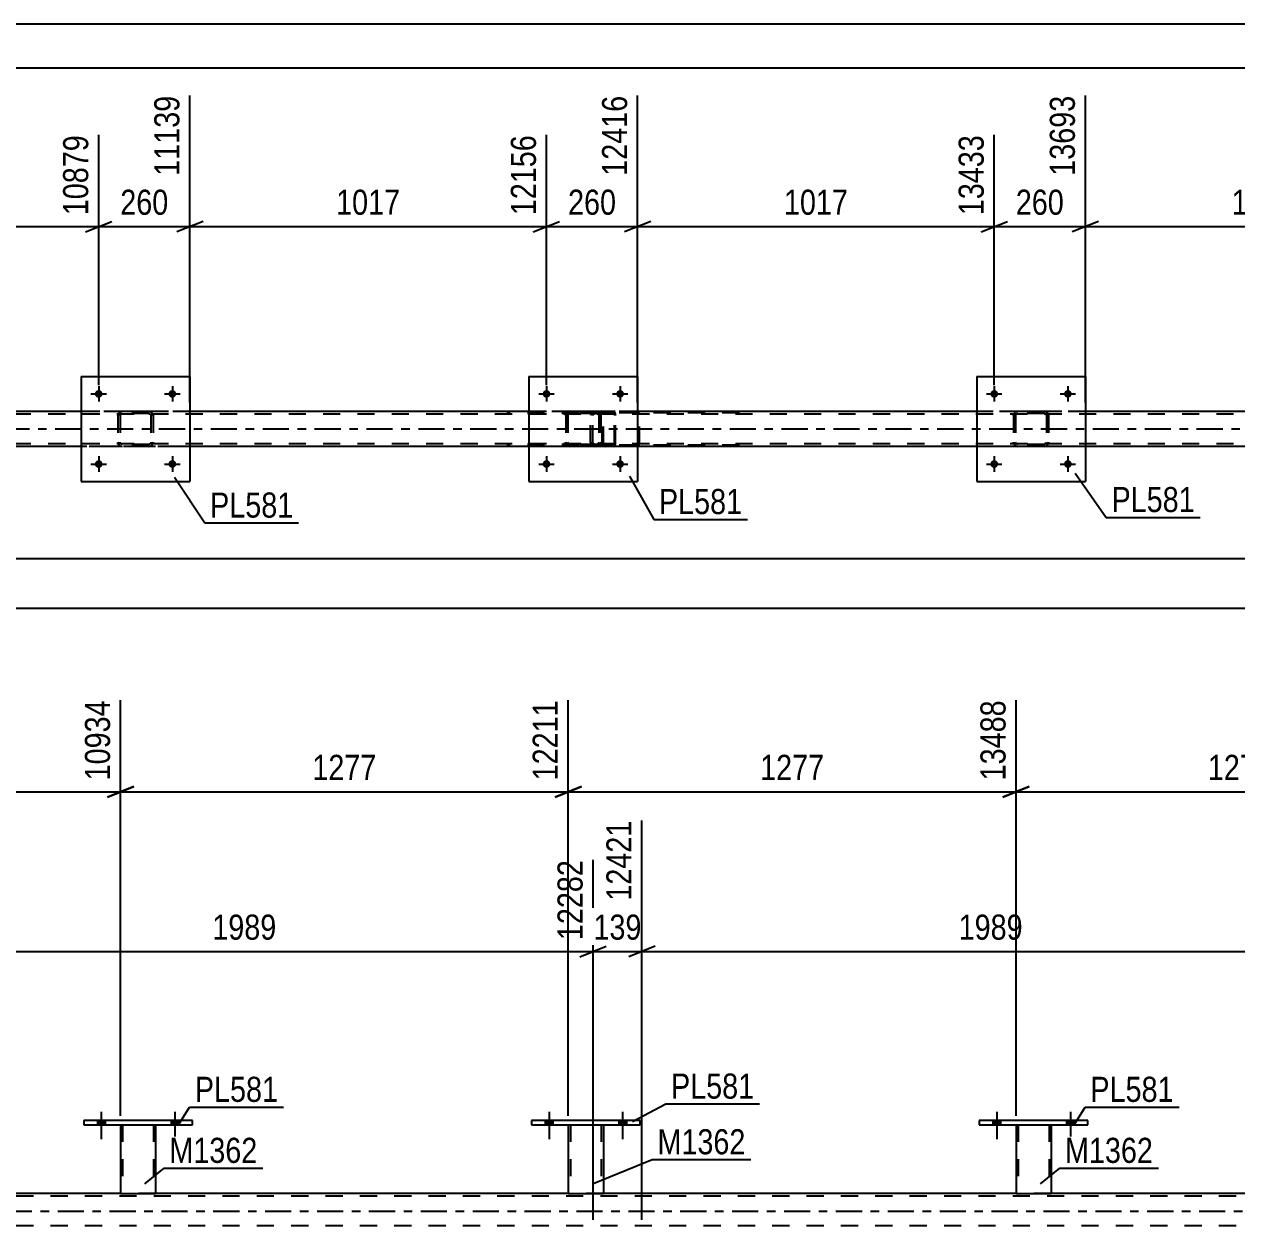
# Model space of a CAD drawing. Header units: millimetres. Extents: x 0 to 841, y 0 to 594.
# Drawn here: x 476 to 614.3, y 457 to 594 of the extents above; entities that cross this region are included whole.
import ezdxf

# ---------------------------------------------------------------- set-up
doc = ezdxf.new("R2010")
doc.units = ezdxf.units.MM
doc.linetypes.add('DXK_LINE_DOT2', pattern=[3.9198, 1.9599, -1.9599])
doc.linetypes.add('DXK_LINE_DOT3', pattern=[5.9187, 2.979, -0.9799, 0.9799, -0.9799])
doc.styles.add('Arial Narrow', font='ARIALN.TTF', dxfattribs={"height": 0.2})

# ---------------------------------------------------------------- blocks, each defined once
blk = doc.blocks.new('Unknown-814748373-1133')
at = {"color": 5, "linetype": 'Continuous'}
for p, q in [((841, 594), (0, 594)), ((836, 589), (5, 589))]:
    blk.add_line(p, q, dxfattribs=at)
blk = doc.blocks.new('Bolt-814748373-4848 - 4824')
at = {"linetype": 'Continuous'}
for points in [[(587.11, 551.84, -1), (586.23, 551.84, -1)], [(595.51, 551.84, -1), (594.63, 551.84, -1)]]:
    blk.add_hatch(color=1, dxfattribs=at).paths.add_polyline_path(points)
at = {"color": 1, "linetype": 'Continuous'}
for p, q in [((586.67, 552.72), (586.67, 550.96)), ((595.07, 552.72), (595.07, 550.96)), ((585.79, 551.84), (587.55, 551.84)), ((594.19, 551.84), (595.95, 551.84))]:
    blk.add_line(p, q, dxfattribs=at)
blk = doc.blocks.new('Bolt-814748373-4849 - 4824')
at = {"linetype": 'Continuous'}
for points in [[(587.11, 543.84, -1), (586.23, 543.84, -1)], [(595.51, 543.84, -1), (594.63, 543.84, -1)]]:
    blk.add_hatch(color=1, dxfattribs=at).paths.add_polyline_path(points)
at = {"color": 1, "linetype": 'Continuous'}
for p, q in [((585.79, 543.84), (587.55, 543.84)), ((586.67, 544.72), (586.67, 542.96)), ((594.19, 543.84), (595.95, 543.84)), ((595.07, 544.72), (595.07, 542.96))]:
    blk.add_line(p, q, dxfattribs=at)
blk = doc.blocks.new('Bolt-814748373-4850 - 4824')
at = {"linetype": 'Continuous'}
for points in [[(536.03, 551.84, -1), (535.15, 551.84, -1)], [(544.43, 551.84, -1), (543.55, 551.84, -1)]]:
    blk.add_hatch(color=1, dxfattribs=at).paths.add_polyline_path(points)
at = {"color": 1, "linetype": 'Continuous'}
for p, q in [((535.59, 552.72), (535.59, 550.96)), ((543.99, 552.72), (543.99, 550.96)), ((534.71, 551.84), (536.47, 551.84)), ((543.11, 551.84), (544.87, 551.84))]:
    blk.add_line(p, q, dxfattribs=at)
blk = doc.blocks.new('Bolt-814748373-4851 - 4824')
at = {"linetype": 'Continuous'}
for points in [[(536.03, 543.84, -1), (535.15, 543.84, -1)], [(544.43, 543.84, -1), (543.55, 543.84, -1)]]:
    blk.add_hatch(color=1, dxfattribs=at).paths.add_polyline_path(points)
at = {"color": 1, "linetype": 'Continuous'}
for p, q in [((534.71, 543.84), (536.47, 543.84)), ((535.59, 544.72), (535.59, 542.96)), ((543.11, 543.84), (544.87, 543.84)), ((543.99, 544.72), (543.99, 542.96))]:
    blk.add_line(p, q, dxfattribs=at)
blk = doc.blocks.new('Bolt-814748373-4852 - 4824')
at = {"linetype": 'Continuous'}
for points in [[(484.95, 551.84, -1), (484.07, 551.84, -1)], [(493.35, 551.84, -1), (492.47, 551.84, -1)]]:
    blk.add_hatch(color=1, dxfattribs=at).paths.add_polyline_path(points)
at = {"color": 1, "linetype": 'Continuous'}
for p, q in [((484.51, 552.72), (484.51, 550.96)), ((492.91, 552.72), (492.91, 550.96)), ((483.63, 551.84), (485.39, 551.84)), ((492.03, 551.84), (493.79, 551.84))]:
    blk.add_line(p, q, dxfattribs=at)
blk = doc.blocks.new('Bolt-814748373-4853 - 4824')
at = {"linetype": 'Continuous'}
for points in [[(484.95, 543.84, -1), (484.07, 543.84, -1)], [(493.35, 543.84, -1), (492.47, 543.84, -1)]]:
    blk.add_hatch(color=1, dxfattribs=at).paths.add_polyline_path(points)
at = {"color": 1, "linetype": 'Continuous'}
for p, q in [((483.63, 543.84), (485.39, 543.84)), ((484.51, 544.72), (484.51, 542.96)), ((492.03, 543.84), (493.79, 543.84)), ((492.91, 544.72), (492.91, 542.96))]:
    blk.add_line(p, q, dxfattribs=at)
blk = doc.blocks.new('Part-814748373-4925 - 4824')
at = {"color": 2, "linetype": 'Continuous'}
for p, q in [((584.67, 553.84), (584.67, 541.84)), ((584.67, 553.84), (597.07, 553.84)), ((597.07, 553.84), (597.07, 541.84)), ((584.67, 541.84), (597.07, 541.84))]:
    blk.add_line(p, q, dxfattribs=at)
blk = doc.blocks.new('Part-814748373-4926 - 4824')
at = {"color": 7, "linetype": 'DXK_LINE_DOT2'}
for p, q in [((588.87, 549.36), (588.91, 549.54)), ((588.91, 549.54), (588.87, 549.36)), ((588.87, 549.36), (588.87, 546.32)), ((589.11, 549.36), (589.13, 549.45)), ((589.11, 549.36), (589.11, 546.32)), ((589.13, 549.45), (589.18, 549.53)), ((589.17, 549.8), (589.35, 549.84)), ((589.35, 549.84), (589.17, 549.8)), ((589.18, 549.53), (589.26, 549.58)), ((589.26, 549.58), (589.35, 549.6)), ((592.39, 549.84), (589.35, 549.84)), ((592.39, 549.6), (589.35, 549.6)), ((592.39, 549.84), (592.58, 549.8)), ((592.58, 549.8), (592.39, 549.84)), ((592.39, 549.6), (592.48, 549.58)), ((592.48, 549.58), (592.56, 549.53)), ((592.56, 549.53), (592.61, 549.45)), ((592.61, 549.45), (592.63, 549.36)), ((592.63, 549.36), (592.63, 546.32)), ((592.84, 549.54), (592.87, 549.36)), ((592.87, 549.36), (592.84, 549.54)), ((592.87, 549.36), (592.87, 546.32)), ((588.91, 546.13), (588.87, 546.32)), ((588.87, 546.32), (588.91, 546.13)), ((589.13, 546.22), (589.11, 546.32)), ((589.18, 546.15), (589.13, 546.22)), ((589.35, 545.84), (589.17, 545.87)), ((589.17, 545.87), (589.35, 545.84)), ((589.26, 546.09), (589.18, 546.15)), ((589.35, 546.08), (589.26, 546.09)), ((592.39, 546.08), (589.35, 546.08)), ((592.39, 545.84), (589.35, 545.84)), ((592.48, 546.09), (592.39, 546.08)), ((592.58, 545.87), (592.39, 545.84)), ((592.39, 545.84), (592.58, 545.87)), ((592.56, 546.15), (592.48, 546.09)), ((592.61, 546.22), (592.56, 546.15)), ((592.63, 546.32), (592.61, 546.22)), ((592.87, 546.32), (592.84, 546.13)), ((592.84, 546.13), (592.87, 546.32))]:
    blk.add_line(p, q, dxfattribs=at)
at = {"color": 7, "linetype": 'DXK_LINE_DOT3'}
blk.add_line((590.87, 547.84), (590.87, 547.84), dxfattribs=at)
at = {"color": 7, "linetype": 'DXK_LINE_DOT2'}
for centre, start, end in [((589.35, 549.36), 112.5, 157.5), ((589.35, 549.36), 112.5, 157.5), ((592.39, 549.36), 22.5, 67.5), ((592.39, 549.36), 22.5, 67.5), ((589.35, 546.32), 202.5, 247.5), ((589.35, 546.32), 202.5, 247.5), ((592.39, 546.32), 292.5, 337.5), ((592.39, 546.32), 292.5, 337.5)]:
    blk.add_arc(centre, 0.48, start, end, dxfattribs=at)
blk = doc.blocks.new('Part-814748373-4931 - 4824')
at = {"color": 2, "linetype": 'Continuous'}
for p, q in [((533.59, 553.84), (533.59, 541.84)), ((533.59, 553.84), (545.99, 553.84)), ((545.99, 553.84), (545.99, 541.84)), ((533.59, 541.84), (545.99, 541.84))]:
    blk.add_line(p, q, dxfattribs=at)
blk = doc.blocks.new('Part-814748373-4932 - 4824')
at = {"color": 7, "linetype": 'DXK_LINE_DOT2'}
for p, q in [((537.79, 549.36), (537.83, 549.54)), ((537.83, 549.54), (537.79, 549.36)), ((537.79, 549.36), (537.79, 546.32)), ((538.03, 549.36), (538.05, 549.45)), ((538.03, 549.36), (538.03, 546.32)), ((538.05, 549.45), (538.1, 549.53)), ((538.09, 549.8), (538.27, 549.84)), ((538.27, 549.84), (538.09, 549.8)), ((538.1, 549.53), (538.18, 549.58)), ((538.18, 549.58), (538.27, 549.6)), ((541.31, 549.84), (538.27, 549.84)), ((541.31, 549.6), (538.27, 549.6)), ((541.31, 549.84), (541.5, 549.8)), ((541.5, 549.8), (541.31, 549.84)), ((541.31, 549.6), (541.4, 549.58)), ((541.4, 549.58), (541.48, 549.53)), ((541.48, 549.53), (541.53, 549.45)), ((541.53, 549.45), (541.55, 549.36)), ((541.55, 549.36), (541.55, 546.32)), ((541.75, 549.54), (541.79, 549.36)), ((541.79, 549.36), (541.75, 549.54)), ((541.79, 549.36), (541.79, 546.32)), ((537.83, 546.13), (537.79, 546.32)), ((537.79, 546.32), (537.83, 546.13)), ((538.05, 546.22), (538.03, 546.32)), ((538.1, 546.15), (538.05, 546.22)), ((538.27, 545.84), (538.09, 545.87)), ((538.09, 545.87), (538.27, 545.84)), ((538.18, 546.09), (538.1, 546.15)), ((538.27, 546.08), (538.18, 546.09)), ((541.31, 546.08), (538.27, 546.08)), ((541.31, 545.84), (538.27, 545.84)), ((541.4, 546.09), (541.31, 546.08)), ((541.5, 545.87), (541.31, 545.84)), ((541.31, 545.84), (541.5, 545.87)), ((541.48, 546.15), (541.4, 546.09)), ((541.53, 546.22), (541.48, 546.15)), ((541.55, 546.32), (541.53, 546.22)), ((541.79, 546.32), (541.75, 546.13)), ((541.75, 546.13), (541.79, 546.32))]:
    blk.add_line(p, q, dxfattribs=at)
at = {"color": 7, "linetype": 'DXK_LINE_DOT3'}
blk.add_line((539.79, 547.84), (539.79, 547.84), dxfattribs=at)
at = {"color": 7, "linetype": 'DXK_LINE_DOT2'}
for centre, start, end in [((538.27, 549.36), 112.5, 157.5), ((538.27, 549.36), 112.5, 157.5), ((541.31, 549.36), 22.5, 67.5), ((541.31, 549.36), 22.5, 67.5), ((538.27, 546.32), 202.5, 247.5), ((538.27, 546.32), 202.5, 247.5), ((541.31, 546.32), 292.5, 337.5), ((541.31, 546.32), 292.5, 337.5)]:
    blk.add_arc(centre, 0.48, start, end, dxfattribs=at)
blk = doc.blocks.new('Part-814748373-4937 - 4824')
at = {"color": 2, "linetype": 'Continuous'}
for p, q in [((482.51, 553.84), (482.51, 541.84)), ((482.51, 553.84), (494.91, 553.84)), ((494.91, 553.84), (494.91, 541.84)), ((482.51, 541.84), (494.91, 541.84))]:
    blk.add_line(p, q, dxfattribs=at)
blk = doc.blocks.new('Part-814748373-4938 - 4824')
at = {"color": 7, "linetype": 'DXK_LINE_DOT2'}
for p, q in [((486.71, 549.36), (486.75, 549.54)), ((486.75, 549.54), (486.71, 549.36)), ((486.71, 549.36), (486.71, 546.32)), ((486.95, 549.36), (486.97, 549.45)), ((486.95, 549.36), (486.95, 546.32)), ((486.97, 549.45), (487.02, 549.53)), ((487.01, 549.8), (487.19, 549.84)), ((487.19, 549.84), (487.01, 549.8)), ((487.02, 549.53), (487.1, 549.58)), ((487.1, 549.58), (487.19, 549.6)), ((490.23, 549.84), (487.19, 549.84)), ((490.23, 549.6), (487.19, 549.6)), ((490.23, 549.84), (490.41, 549.8)), ((490.41, 549.8), (490.23, 549.84)), ((490.23, 549.6), (490.32, 549.58)), ((490.32, 549.58), (490.4, 549.53)), ((490.4, 549.53), (490.45, 549.45)), ((490.45, 549.45), (490.47, 549.36)), ((490.47, 549.36), (490.47, 546.32)), ((490.67, 549.54), (490.71, 549.36)), ((490.71, 549.36), (490.67, 549.54)), ((490.71, 549.36), (490.71, 546.32)), ((486.75, 546.13), (486.71, 546.32)), ((486.71, 546.32), (486.75, 546.13)), ((486.97, 546.22), (486.95, 546.32)), ((487.02, 546.15), (486.97, 546.22)), ((487.19, 545.84), (487.01, 545.87)), ((487.01, 545.87), (487.19, 545.84)), ((487.1, 546.09), (487.02, 546.15)), ((487.19, 546.08), (487.1, 546.09)), ((490.23, 546.08), (487.19, 546.08)), ((490.23, 545.84), (487.19, 545.84)), ((490.32, 546.09), (490.23, 546.08)), ((490.41, 545.87), (490.23, 545.84)), ((490.23, 545.84), (490.41, 545.87)), ((490.4, 546.15), (490.32, 546.09)), ((490.45, 546.22), (490.4, 546.15)), ((490.47, 546.32), (490.45, 546.22)), ((490.71, 546.32), (490.67, 546.13)), ((490.67, 546.13), (490.71, 546.32))]:
    blk.add_line(p, q, dxfattribs=at)
at = {"color": 7, "linetype": 'DXK_LINE_DOT3'}
blk.add_line((488.71, 547.84), (488.71, 547.84), dxfattribs=at)
at = {"color": 7, "linetype": 'DXK_LINE_DOT2'}
for centre, start, end in [((487.19, 549.36), 112.5, 157.5), ((487.19, 549.36), 112.5, 157.5), ((490.23, 549.36), 22.5, 67.5), ((490.23, 549.36), 22.5, 67.5), ((487.19, 546.32), 202.5, 247.5), ((487.19, 546.32), 202.5, 247.5), ((490.23, 546.32), 292.5, 337.5), ((490.23, 546.32), 292.5, 337.5)]:
    blk.add_arc(centre, 0.48, start, end, dxfattribs=at)
blk = doc.blocks.new('Part-814748373-4963 - 4824')
at = {"color": 7, "linetype": 'DXK_LINE_DOT2'}
for p, q in [((543.21, 549.84), (531.06, 549.84)), ((543.21, 549.6), (531.06, 549.6)), ((540.66, 549.54), (540.62, 549.36)), ((540.62, 546.32), (540.62, 549.36)), ((540.87, 549.36), (540.89, 549.45)), ((540.87, 546.32), (540.87, 549.36)), ((540.89, 549.45), (540.94, 549.53)), ((541.12, 549.84), (540.93, 549.8)), ((540.94, 549.53), (541.03, 549.58)), ((541.03, 549.58), (541.12, 549.6)), ((541.94, 549.6), (541.94, 549.84)), ((543.32, 549.8), (543.21, 549.84)), ((543.21, 549.6), (543.27, 549.58)), ((543.27, 549.58), (543.31, 549.53)), ((543.31, 549.53), (543.34, 549.45)), ((543.41, 549.7), (543.32, 549.8)), ((543.34, 549.45), (543.35, 549.36)), ((543.35, 546.32), (543.35, 549.36)), ((543.46, 549.54), (543.41, 549.7)), ((543.48, 549.36), (543.46, 549.54)), ((543.48, 546.32), (543.48, 549.36)), ((543.21, 546.08), (531.06, 546.08)), ((543.21, 545.84), (531.06, 545.84)), ((540.62, 546.32), (540.66, 546.13)), ((540.89, 546.22), (540.87, 546.32)), ((540.94, 546.15), (540.89, 546.22)), ((540.93, 545.87), (541.12, 545.84)), ((541.03, 546.09), (540.94, 546.15)), ((541.12, 546.08), (541.03, 546.09)), ((541.94, 545.84), (541.94, 546.08)), ((543.27, 546.09), (543.21, 546.08)), ((543.21, 545.84), (543.32, 545.87)), ((543.31, 546.15), (543.27, 546.09)), ((543.34, 546.22), (543.31, 546.15)), ((543.32, 545.87), (543.41, 545.98)), ((543.35, 546.32), (543.34, 546.22)), ((543.41, 545.98), (543.46, 546.13)), ((543.46, 546.13), (543.48, 546.32))]:
    blk.add_line(p, q, dxfattribs=at)
for centre, start, end in [((541.11, 549.34), 111.1941, 156.1506), ((541.11, 546.33), 203.8494, 248.8059)]:
    blk.add_arc(centre, 0.492, start, end, dxfattribs=at)
blk = doc.blocks.new('Part-814748373-4992 - 4824')
at = {"color": 7, "linetype": 'DXK_LINE_DOT2'}
for p, q in [((541.96, 549.64), (541.94, 549.52)), ((541.94, 546.16), (541.94, 549.52)), ((542.11, 549.52), (542.12, 549.58)), ((542.11, 546.16), (542.11, 549.52)), ((542.12, 549.58), (542.16, 549.63)), ((542.28, 549.84), (542.15, 549.81)), ((542.16, 549.63), (542.21, 549.66)), ((542.21, 549.66), (542.28, 549.68)), ((557.61, 549.84), (542.28, 549.84)), ((557.61, 549.68), (542.28, 549.68)), ((545.98, 549.81), (545.85, 549.84)), ((545.85, 549.68), (545.92, 549.66)), ((545.92, 549.66), (545.97, 549.63)), ((545.97, 549.63), (546.01, 549.58)), ((546.01, 549.58), (546.02, 549.52)), ((546.02, 546.16), (546.02, 549.52)), ((546.19, 549.52), (546.17, 549.64)), ((546.19, 546.16), (546.19, 549.52)), ((541.94, 546.16), (541.96, 546.03)), ((542.12, 546.09), (542.11, 546.16)), ((542.16, 546.04), (542.12, 546.09)), ((542.15, 545.86), (542.28, 545.84)), ((542.21, 546.01), (542.16, 546.04)), ((542.28, 546), (542.21, 546.01)), ((557.61, 546), (542.28, 546)), ((557.61, 545.84), (542.28, 545.84)), ((545.92, 546.01), (545.85, 546)), ((545.85, 545.84), (545.98, 545.86)), ((545.97, 546.04), (545.92, 546.01)), ((546.01, 546.09), (545.97, 546.04)), ((546.02, 546.16), (546.01, 546.09)), ((546.17, 546.03), (546.19, 546.16))]:
    blk.add_line(p, q, dxfattribs=at)
for centre, start, end in [((542.27, 549.5), 110.7583, 155.68), ((545.87, 549.5), 24.32, 69.2417), ((542.27, 546.17), 204.32, 249.2417), ((545.87, 546.17), 290.7583, 335.68)]:
    blk.add_arc(centre, 0.331, start, end, dxfattribs=at)
blk = doc.blocks.new('Part-814748373-5024 - 4824')
at = {"color": 7, "linetype": 'DXK_LINE_DOT2'}
for p, q in [((770.77, 549.52), (106.67, 549.52)), ((770.77, 549.84), (124.95, 549.84)), ((494.91, 549.84), (482.51, 549.84)), ((545.99, 549.84), (533.59, 549.84)), ((597.07, 549.84), (584.67, 549.84)), ((770.77, 546.16), (106.67, 546.16)), ((767.61, 545.84), (106.67, 545.84)), ((494.91, 545.84), (482.51, 545.84)), ((545.99, 545.84), (533.59, 545.84)), ((597.07, 545.84), (584.67, 545.84))]:
    blk.add_line(p, q, dxfattribs=at)
at = {"color": 2, "linetype": 'Continuous'}
for p, q in [((482.51, 549.84), (443.83, 549.84)), ((533.59, 549.84), (494.91, 549.84)), ((584.67, 549.84), (545.99, 549.84)), ((635.75, 549.84), (597.07, 549.84)), ((482.51, 545.84), (443.83, 545.84)), ((533.59, 545.84), (494.91, 545.84)), ((584.67, 545.84), (545.99, 545.84)), ((635.75, 545.84), (597.07, 545.84))]:
    blk.add_line(p, q, dxfattribs=at)
at = {"color": 7, "linetype": 'DXK_LINE_DOT3'}
blk.add_line((106.67, 547.84), (770.77, 547.84), dxfattribs=at)
blk = doc.blocks.new('Part-814748373-3122 - 3007')
at = {"color": 7, "linetype": 'DXK_LINE_DOT2'}
for p, q in [((487, 468.49), (491, 468.49)), ((487, 468.48), (487, 468.49)), ((487, 468.49), (487, 468.48)), ((487.24, 468.49), (487.24, 460.64)), ((490.76, 468.49), (490.76, 460.64)), ((491, 468.49), (491, 468.48)), ((491, 468.48), (491, 468.49)), ((490.7, 460.64), (490.74, 460.64)), ((490.7, 460.64), (490.74, 460.64)), ((490.74, 460.64), (490.76, 460.64)), ((490.74, 460.64), (490.76, 460.64))]:
    blk.add_line(p, q, dxfattribs=at)
at = {"color": 2, "linetype": 'Continuous'}
for p, q in [((487, 468.48), (487, 460.64)), ((491, 468.48), (491, 460.64)), ((487, 460.64), (491, 460.64))]:
    blk.add_line(p, q, dxfattribs=at)
blk = doc.blocks.new('Part-814748373-3127 - 3007')
at = {"color": 2, "linetype": 'Continuous'}
for p, q in [((482.8, 468.96), (482.8, 468.48)), ((495.2, 468.96), (482.8, 468.96)), ((495.2, 468.48), (495.2, 468.96)), ((482.8, 468.48), (495.2, 468.48))]:
    blk.add_line(p, q, dxfattribs=at)
blk = doc.blocks.new('Bolt-814748373-3022 - 3007')
at = {"linetype": 'Continuous'}
for points in [[(535.44, 468.48), (536.32, 468.48), (536.32, 468.96), (535.44, 468.96)], [(543.84, 468.48), (544.72, 468.48), (544.72, 468.96), (543.84, 468.96)]]:
    blk.add_hatch(color=1, dxfattribs=at).paths.add_polyline_path(points)
at = {"color": 1, "linetype": 'Continuous'}
for p, q in [((535.44, 468.96), (535.44, 468.48)), ((535.88, 469.96), (535.88, 466.84)), ((536.32, 468.96), (536.32, 468.48)), ((543.84, 468.96), (543.84, 468.48)), ((544.28, 469.96), (544.28, 466.84)), ((544.72, 468.96), (544.72, 468.48))]:
    blk.add_line(p, q, dxfattribs=at)
blk = doc.blocks.new('Bolt-814748373-3023 - 3007')
at = {"linetype": 'Continuous'}
for points in [[(586.52, 468.48), (587.4, 468.48), (587.4, 468.96), (586.52, 468.96)], [(594.92, 468.48), (595.8, 468.48), (595.8, 468.96), (594.92, 468.96)]]:
    blk.add_hatch(color=1, dxfattribs=at).paths.add_polyline_path(points)
at = {"color": 1, "linetype": 'Continuous'}
for p, q in [((586.52, 468.96), (586.52, 468.48)), ((586.96, 469.96), (586.96, 466.84)), ((587.4, 468.96), (587.4, 468.48)), ((594.92, 468.96), (594.92, 468.48)), ((595.36, 469.96), (595.36, 466.84)), ((595.8, 468.96), (595.8, 468.48))]:
    blk.add_line(p, q, dxfattribs=at)
blk = doc.blocks.new('Bolt-814748373-3024 - 3007')
at = {"linetype": 'Continuous'}
for points in [[(586.52, 468.48), (587.4, 468.48), (587.4, 468.96), (586.52, 468.96)], [(594.92, 468.48), (595.8, 468.48), (595.8, 468.96), (594.92, 468.96)]]:
    blk.add_hatch(color=1, dxfattribs=at).paths.add_polyline_path(points)
at = {"color": 1, "linetype": 'Continuous'}
for p, q in [((586.52, 468.96), (586.52, 468.48)), ((586.96, 469.96), (586.96, 466.84)), ((587.4, 468.96), (587.4, 468.48)), ((594.92, 468.96), (594.92, 468.48)), ((595.36, 469.96), (595.36, 466.84)), ((595.8, 468.96), (595.8, 468.48))]:
    blk.add_line(p, q, dxfattribs=at)
blk = doc.blocks.new('Bolt-814748373-3063 - 3007')
at = {"linetype": 'Continuous'}
for points in [[(484.36, 468.48), (485.24, 468.48), (485.24, 468.96), (484.36, 468.96)], [(492.76, 468.48), (493.64, 468.48), (493.64, 468.96), (492.76, 468.96)]]:
    blk.add_hatch(color=1, dxfattribs=at).paths.add_polyline_path(points)
at = {"color": 1, "linetype": 'Continuous'}
for p, q in [((484.36, 468.96), (484.36, 468.48)), ((484.8, 469.96), (484.8, 466.84)), ((485.24, 468.96), (485.24, 468.48)), ((492.76, 468.96), (492.76, 468.48)), ((493.2, 469.96), (493.2, 466.84)), ((493.64, 468.96), (493.64, 468.48))]:
    blk.add_line(p, q, dxfattribs=at)
blk = doc.blocks.new('Bolt-814748373-3064 - 3007')
at = {"linetype": 'Continuous'}
for points in [[(484.36, 468.48), (485.24, 468.48), (485.24, 468.96), (484.36, 468.96)], [(492.76, 468.48), (493.64, 468.48), (493.64, 468.96), (492.76, 468.96)]]:
    blk.add_hatch(color=1, dxfattribs=at).paths.add_polyline_path(points)
at = {"color": 1, "linetype": 'Continuous'}
for p, q in [((484.36, 468.96), (484.36, 468.48)), ((484.8, 469.96), (484.8, 466.84)), ((485.24, 468.96), (485.24, 468.48)), ((492.76, 468.96), (492.76, 468.48)), ((493.2, 469.96), (493.2, 466.84)), ((493.64, 468.96), (493.64, 468.48))]:
    blk.add_line(p, q, dxfattribs=at)
blk = doc.blocks.new('Bolt-814748373-3065 - 3007')
at = {"linetype": 'Continuous'}
for points in [[(535.44, 468.48), (536.32, 468.48), (536.32, 468.96), (535.44, 468.96)], [(543.84, 468.48), (544.72, 468.48), (544.72, 468.96), (543.84, 468.96)]]:
    blk.add_hatch(color=1, dxfattribs=at).paths.add_polyline_path(points)
at = {"color": 1, "linetype": 'Continuous'}
for p, q in [((535.44, 468.96), (535.44, 468.48)), ((535.88, 469.96), (535.88, 466.84)), ((536.32, 468.96), (536.32, 468.48)), ((543.84, 468.96), (543.84, 468.48)), ((544.28, 469.96), (544.28, 466.84)), ((544.72, 468.96), (544.72, 468.48))]:
    blk.add_line(p, q, dxfattribs=at)
blk = doc.blocks.new('Part-814748373-3192 - 3007')
at = {"color": 7, "linetype": 'DXK_LINE_DOT2'}
for p, q in [((538.08, 468.49), (542.08, 468.49)), ((538.08, 468.48), (538.08, 468.49)), ((538.08, 468.49), (538.08, 468.48)), ((538.32, 468.49), (538.32, 460.64)), ((541.84, 468.49), (541.84, 460.64)), ((542.08, 468.49), (542.08, 468.48)), ((542.08, 468.48), (542.08, 468.49)), ((541.78, 460.64), (541.82, 460.64)), ((541.78, 460.64), (541.82, 460.64)), ((541.82, 460.64), (541.84, 460.64)), ((541.82, 460.64), (541.84, 460.64))]:
    blk.add_line(p, q, dxfattribs=at)
at = {"color": 2, "linetype": 'Continuous'}
for p, q in [((538.08, 468.48), (538.08, 460.64)), ((542.08, 468.48), (542.08, 460.64)), ((538.08, 460.64), (542.08, 460.64))]:
    blk.add_line(p, q, dxfattribs=at)
blk = doc.blocks.new('Part-814748373-3197 - 3007')
at = {"color": 2, "linetype": 'Continuous'}
for p, q in [((533.88, 468.96), (533.88, 468.48)), ((546.28, 468.96), (533.88, 468.96)), ((546.28, 468.48), (546.28, 468.96)), ((533.88, 468.48), (546.28, 468.48))]:
    blk.add_line(p, q, dxfattribs=at)
blk = doc.blocks.new('Part-814748373-3202 - 3007')
at = {"color": 7, "linetype": 'DXK_LINE_DOT2'}
for p, q in [((589.16, 468.49), (593.16, 468.49)), ((589.16, 468.48), (589.16, 468.49)), ((589.16, 468.49), (589.16, 468.48)), ((589.4, 468.49), (589.4, 460.64)), ((592.92, 468.49), (592.92, 460.64)), ((593.16, 468.49), (593.16, 468.48)), ((593.16, 468.48), (593.16, 468.49)), ((592.86, 460.64), (592.9, 460.64)), ((592.86, 460.64), (592.9, 460.64)), ((592.9, 460.64), (592.92, 460.64)), ((592.9, 460.64), (592.92, 460.64))]:
    blk.add_line(p, q, dxfattribs=at)
at = {"color": 2, "linetype": 'Continuous'}
for p, q in [((589.16, 468.48), (589.16, 460.64)), ((593.16, 468.48), (593.16, 460.64)), ((589.16, 460.64), (593.16, 460.64))]:
    blk.add_line(p, q, dxfattribs=at)
blk = doc.blocks.new('Part-814748373-3207 - 3007')
at = {"color": 2, "linetype": 'Continuous'}
for p, q in [((584.96, 468.96), (584.96, 468.48)), ((597.36, 468.96), (584.96, 468.96)), ((597.36, 468.48), (597.36, 468.96)), ((584.96, 468.48), (597.36, 468.48))]:
    blk.add_line(p, q, dxfattribs=at)
blk = doc.blocks.new('Part-814748373-3316 - 3007')
at = {"color": 2, "linetype": 'Continuous'}
for p, q in [((487, 460.64), (439.92, 460.64)), ((538.08, 460.64), (491, 460.64)), ((589.16, 460.64), (542.08, 460.64)), ((640.24, 460.64), (593.16, 460.64))]:
    blk.add_line(p, q, dxfattribs=at)
at = {"color": 7, "linetype": 'DXK_LINE_DOT2'}
for p, q in [((491, 460.64), (487, 460.64)), ((542.08, 460.64), (538.08, 460.64)), ((593.16, 460.64), (589.16, 460.64)), ((771.05, 460.32), (106.95, 460.32)), ((771.05, 456.96), (106.95, 456.96))]:
    blk.add_line(p, q, dxfattribs=at)
at = {"color": 7, "linetype": 'DXK_LINE_DOT3'}
blk.add_line((106.95, 458.64), (771.05, 458.64), dxfattribs=at)
blk = doc.blocks.new('StraightDimension-814748373-5067 - 4824')
at = {"color": 7, "linetype": 'Continuous'}
blk.add_line((64.11, 527.4), (771.41, 527.4), dxfattribs=at)
blk = doc.blocks.new('StraightDimension-814748373-5233 - 4824')
at = {"color": 7, "linetype": 'Continuous'}
for p, q in [((597.07, 550.84), (597.07, 585.87)), ((637.75, 552.84), (637.75, 581.37)), ((598.57, 571.52), (595.57, 570.32)), ((636.25, 570.32), (639.25, 571.52)), ((597.07, 570.92), (637.75, 570.92))]:
    blk.add_line(p, q, dxfattribs=at)
at = {"color": 0}
blk.add_wipeout([(621.67, 571.67), (621.67, 575.87), (613.16, 575.87), (613.16, 571.67)], dxfattribs=at)
at = {"color": 3, "style": 'Arial Narrow'}
blk.add_text('1017', height=2.863, dxfattribs=at).set_placement((613.76, 572.27))
at = {"color": 0, "linetype": 'Continuous'}
blk.add_wipeout([(637.15, 581.97), (632.95, 581.97), (632.95, 571.62), (637.15, 571.62)], dxfattribs=at)
at = {"color": 3, "linetype": 'Continuous', "style": 'Arial Narrow'}
blk.add_text('14710', height=2.863, rotation=90.0002, dxfattribs=at).set_placement((636.55, 572.22))
blk = doc.blocks.new('StraightDimension-814748373-5251 - 4824')
at = {"color": 7, "linetype": 'Continuous'}
for p, q in [((597.07, 550.84), (597.07, 585.87)), ((586.67, 552.84), (586.67, 581.37)), ((585.17, 570.32), (588.17, 571.52)), ((598.57, 571.52), (595.57, 570.32)), ((586.67, 570.92), (597.07, 570.92))]:
    blk.add_line(p, q, dxfattribs=at)
at = {"color": 0}
blk.add_wipeout([(595.21, 571.67), (595.21, 575.87), (588.53, 575.87), (588.53, 571.67)], dxfattribs=at)
at = {"color": 3, "style": 'Arial Narrow'}
blk.add_text('260', height=2.863, dxfattribs=at).set_placement((589.13, 572.27))
at = {"color": 0, "linetype": 'Continuous'}
blk.add_wipeout([(596.47, 586.47), (592.27, 586.47), (592.27, 576.12), (596.47, 576.12)], dxfattribs=at)
at = {"color": 3, "linetype": 'Continuous', "style": 'Arial Narrow'}
blk.add_text('13693', height=2.863, rotation=90.0002, dxfattribs=at).set_placement((595.87, 576.72))
blk = doc.blocks.new('StraightDimension-814748373-5269 - 4824')
at = {"color": 7, "linetype": 'Continuous'}
for p, q in [((545.99, 550.84), (545.99, 585.87)), ((586.67, 552.84), (586.67, 581.37)), ((547.49, 571.52), (544.49, 570.32)), ((585.17, 570.32), (588.17, 571.52)), ((545.99, 570.92), (586.67, 570.92))]:
    blk.add_line(p, q, dxfattribs=at)
at = {"color": 0}
blk.add_wipeout([(570.59, 571.67), (570.59, 575.87), (562.08, 575.87), (562.08, 571.67)], dxfattribs=at)
at = {"color": 3, "style": 'Arial Narrow'}
blk.add_text('1017', height=2.863, dxfattribs=at).set_placement((562.68, 572.27))
at = {"color": 0, "linetype": 'Continuous'}
blk.add_wipeout([(586.07, 581.97), (581.87, 581.97), (581.87, 571.62), (586.07, 571.62)], dxfattribs=at)
at = {"color": 3, "linetype": 'Continuous', "style": 'Arial Narrow'}
blk.add_text('13433', height=2.863, rotation=90.0002, dxfattribs=at).set_placement((585.47, 572.22))
blk = doc.blocks.new('StraightDimension-814748373-5287 - 4824')
at = {"color": 7, "linetype": 'Continuous'}
for p, q in [((545.99, 550.84), (545.99, 585.87)), ((535.59, 552.84), (535.59, 581.37)), ((534.09, 570.32), (537.09, 571.52)), ((547.49, 571.52), (544.49, 570.32)), ((535.59, 570.92), (545.99, 570.92))]:
    blk.add_line(p, q, dxfattribs=at)
at = {"color": 0}
blk.add_wipeout([(544.13, 571.67), (544.13, 575.87), (537.45, 575.87), (537.45, 571.67)], dxfattribs=at)
at = {"color": 3, "style": 'Arial Narrow'}
blk.add_text('260', height=2.863, dxfattribs=at).set_placement((538.05, 572.27))
at = {"color": 0, "linetype": 'Continuous'}
blk.add_wipeout([(545.39, 586.47), (541.19, 586.47), (541.19, 576.12), (545.39, 576.12)], dxfattribs=at)
at = {"color": 3, "linetype": 'Continuous', "style": 'Arial Narrow'}
blk.add_text('12416', height=2.863, rotation=90.0002, dxfattribs=at).set_placement((544.79, 576.72))
blk = doc.blocks.new('StraightDimension-814748373-5305 - 4824')
at = {"color": 7, "linetype": 'Continuous'}
for p, q in [((494.91, 550.84), (494.91, 585.87)), ((535.59, 552.84), (535.59, 581.37)), ((496.41, 571.52), (493.41, 570.32)), ((534.09, 570.32), (537.09, 571.52)), ((494.91, 570.92), (535.59, 570.92))]:
    blk.add_line(p, q, dxfattribs=at)
at = {"color": 0}
blk.add_wipeout([(519.51, 571.67), (519.51, 575.87), (510.99, 575.87), (510.99, 571.67)], dxfattribs=at)
at = {"color": 3, "style": 'Arial Narrow'}
blk.add_text('1017', height=2.863, dxfattribs=at).set_placement((511.59, 572.27))
at = {"color": 0, "linetype": 'Continuous'}
blk.add_wipeout([(534.99, 581.97), (530.79, 581.97), (530.79, 571.62), (534.99, 571.62)], dxfattribs=at)
at = {"color": 3, "linetype": 'Continuous', "style": 'Arial Narrow'}
blk.add_text('12156', height=2.863, rotation=90.0002, dxfattribs=at).set_placement((534.39, 572.22))
blk = doc.blocks.new('StraightDimension-814748373-5323 - 4824')
at = {"color": 7, "linetype": 'Continuous'}
for p, q in [((494.91, 550.84), (494.91, 585.87)), ((484.51, 552.84), (484.51, 581.37)), ((483.01, 570.32), (486.01, 571.52)), ((496.41, 571.52), (493.41, 570.32)), ((484.51, 570.92), (494.91, 570.92))]:
    blk.add_line(p, q, dxfattribs=at)
at = {"color": 0}
blk.add_wipeout([(493.05, 571.67), (493.05, 575.87), (486.37, 575.87), (486.37, 571.67)], dxfattribs=at)
at = {"color": 3, "style": 'Arial Narrow'}
blk.add_text('260', height=2.863, dxfattribs=at).set_placement((486.97, 572.27))
at = {"color": 0, "linetype": 'Continuous'}
blk.add_wipeout([(494.31, 586.47), (490.11, 586.47), (490.11, 576.12), (494.31, 576.12)], dxfattribs=at)
at = {"color": 3, "linetype": 'Continuous', "style": 'Arial Narrow'}
blk.add_text('11139', height=2.863, rotation=90.0002, dxfattribs=at).set_placement((493.71, 576.72))
blk = doc.blocks.new('StraightDimension-814748373-5341 - 4824')
at = {"color": 7, "linetype": 'Continuous'}
for p, q in [((443.83, 550.84), (443.83, 584.04)), ((484.51, 552.84), (484.51, 581.37)), ((445.33, 571.52), (442.33, 570.32)), ((483.01, 570.32), (486.01, 571.52)), ((443.83, 570.92), (484.51, 570.92))]:
    blk.add_line(p, q, dxfattribs=at)
at = {"color": 0}
blk.add_wipeout([(468.43, 571.67), (468.43, 575.87), (459.91, 575.87), (459.91, 571.67)], dxfattribs=at)
at = {"color": 3, "style": 'Arial Narrow'}
blk.add_text('1017', height=2.863, dxfattribs=at).set_placement((460.51, 572.27))
at = {"color": 0, "linetype": 'Continuous'}
blk.add_wipeout([(483.91, 581.97), (479.71, 581.97), (479.71, 571.62), (483.91, 571.62)], dxfattribs=at)
at = {"color": 3, "linetype": 'Continuous', "style": 'Arial Narrow'}
blk.add_text('10879', height=2.863, rotation=90.0002, dxfattribs=at).set_placement((483.31, 572.22))
blk = doc.blocks.new('StraightDimension-814748373-8687 - 4824')
at = {"color": 7, "linetype": 'Continuous'}
blk.add_line((64.75, 533.08), (770.77, 533.08), dxfattribs=at)
blk = doc.blocks.new('StraightDimension-814748373-4420 - 3007')
at = {"color": 7, "linetype": 'Continuous'}
for p, q in [((487, 469.49), (487, 516.9)), ((435.92, 469.49), (435.92, 515.07)), ((437.42, 507.06), (434.42, 505.86)), ((435.92, 506.46), (487, 506.46)), ((485.5, 505.86), (488.5, 507.06))]:
    blk.add_line(p, q, dxfattribs=at)
at = {"color": 0}
blk.add_wipeout([(465.71, 507.21), (465.71, 511.41), (457.2, 511.41), (457.2, 507.21)], dxfattribs=at)
at = {"color": 3, "style": 'Arial Narrow'}
blk.add_text('1277', height=2.863, dxfattribs=at).set_placement((457.8, 507.81))
at = {"color": 0, "linetype": 'Continuous'}
blk.add_wipeout([(486.4, 517.5), (482.2, 517.5), (482.2, 507.15), (486.4, 507.15)], dxfattribs=at)
at = {"color": 3, "linetype": 'Continuous', "style": 'Arial Narrow'}
blk.add_text('10934', height=2.863, rotation=90.0002, dxfattribs=at).set_placement((485.8, 507.76))
blk = doc.blocks.new('StraightDimension-814748373-4440 - 3007')
at = {"color": 7, "linetype": 'Continuous'}
for p, q in [((538.08, 469.49), (538.08, 516.9)), ((589.16, 469.49), (589.16, 516.9)), ((539.58, 507.06), (536.58, 505.86)), ((538.08, 506.46), (589.16, 506.46)), ((587.66, 505.86), (590.66, 507.06))]:
    blk.add_line(p, q, dxfattribs=at)
at = {"color": 0}
blk.add_wipeout([(567.88, 507.21), (567.88, 511.41), (559.36, 511.41), (559.36, 507.21)], dxfattribs=at)
at = {"color": 3, "style": 'Arial Narrow'}
blk.add_text('1277', height=2.863, dxfattribs=at).set_placement((559.96, 507.81))
at = {"color": 0, "linetype": 'Continuous'}
blk.add_wipeout([(588.56, 517.5), (584.36, 517.5), (584.36, 507.15), (588.56, 507.15)], dxfattribs=at)
at = {"color": 3, "linetype": 'Continuous', "style": 'Arial Narrow'}
blk.add_text('13488', height=2.863, rotation=90.0002, dxfattribs=at).set_placement((587.96, 507.76))
blk = doc.blocks.new('StraightDimension-814748373-4167 - 3007')
at = {"color": 7, "linetype": 'Continuous'}
for p, q in [((461.35, 457.64), (461.35, 503.18)), ((540.91, 457.64), (540.91, 498.68)), ((462.85, 488.84), (459.85, 487.64)), ((539.41, 487.64), (542.41, 488.84)), ((461.35, 488.24), (540.91, 488.24))]:
    blk.add_line(p, q, dxfattribs=at)
at = {"color": 0}
blk.add_wipeout([(505.38, 488.99), (505.38, 493.19), (496.87, 493.19), (496.87, 488.99)], dxfattribs=at)
at = {"color": 3, "style": 'Arial Narrow'}
blk.add_text('1989', height=2.863, dxfattribs=at).set_placement((497.47, 489.59))
at = {"color": 0, "linetype": 'Continuous'}
blk.add_wipeout([(540.31, 499.28), (536.11, 499.28), (536.11, 488.94), (540.31, 488.94)], dxfattribs=at)
at = {"color": 3, "linetype": 'Continuous', "style": 'Arial Narrow'}
blk.add_text('12282', height=2.863, rotation=90.0002, dxfattribs=at).set_placement((539.71, 489.54))
blk = doc.blocks.new('StraightDimension-814748373-4186 - 3007')
at = {"color": 7, "linetype": 'Continuous'}
for p, q in [((546.48, 457.64), (546.48, 503.18)), ((540.91, 457.64), (540.91, 498.68)), ((539.41, 487.64), (542.41, 488.84)), ((547.98, 488.84), (544.98, 487.64)), ((540.91, 488.24), (546.48, 488.24))]:
    blk.add_line(p, q, dxfattribs=at)
at = {"color": 0}
blk.add_wipeout([(547.04, 488.99), (547.04, 493.19), (540.35, 493.19), (540.35, 488.99)], dxfattribs=at)
at = {"color": 3, "style": 'Arial Narrow'}
blk.add_text('139', height=2.863, dxfattribs=at).set_placement((540.95, 489.59))
at = {"color": 0, "linetype": 'Continuous'}
blk.add_wipeout([(545.88, 503.78), (541.68, 503.78), (541.68, 493.44), (545.88, 493.44)], dxfattribs=at)
at = {"color": 3, "linetype": 'Continuous', "style": 'Arial Narrow'}
blk.add_text('12421', height=2.863, rotation=90.0002, dxfattribs=at).set_placement((545.28, 494.04))
blk = doc.blocks.new('StraightDimension-814748373-4205 - 3007')
at = {"color": 7, "linetype": 'Continuous'}
for p, q in [((546.48, 457.64), (546.48, 503.18)), ((626.04, 457.64), (626.04, 498.68)), ((547.98, 488.84), (544.98, 487.64)), ((624.54, 487.64), (627.54, 488.84)), ((546.48, 488.24), (626.04, 488.24))]:
    blk.add_line(p, q, dxfattribs=at)
at = {"color": 0}
blk.add_wipeout([(590.52, 488.99), (590.52, 493.19), (582.01, 493.19), (582.01, 488.99)], dxfattribs=at)
at = {"color": 3, "style": 'Arial Narrow'}
blk.add_text('1989', height=2.863, dxfattribs=at).set_placement((582.61, 489.59))
at = {"color": 0, "linetype": 'Continuous'}
blk.add_wipeout([(625.44, 499.28), (621.24, 499.28), (621.24, 488.94), (625.44, 488.94)], dxfattribs=at)
at = {"color": 3, "linetype": 'Continuous', "style": 'Arial Narrow'}
blk.add_text('14410', height=2.863, rotation=90.0002, dxfattribs=at).set_placement((624.84, 489.54))
blk = doc.blocks.new('StraightDimension-814748373-4450 - 3007')
at = {"color": 7, "linetype": 'Continuous'}
for p, q in [((589.16, 469.49), (589.16, 516.9)), ((640.24, 469.49), (640.24, 516.9)), ((590.66, 507.06), (587.66, 505.86)), ((589.16, 506.46), (640.24, 506.46)), ((638.74, 505.86), (641.74, 507.06))]:
    blk.add_line(p, q, dxfattribs=at)
at = {"color": 0}
blk.add_wipeout([(618.96, 507.21), (618.96, 511.41), (610.44, 511.41), (610.44, 507.21)], dxfattribs=at)
at = {"color": 3, "style": 'Arial Narrow'}
blk.add_text('1277', height=2.863, dxfattribs=at).set_placement((611.04, 507.81))
at = {"color": 0, "linetype": 'Continuous'}
blk.add_wipeout([(639.64, 517.5), (635.44, 517.5), (635.44, 507.15), (639.64, 507.15)], dxfattribs=at)
at = {"color": 3, "linetype": 'Continuous', "style": 'Arial Narrow'}
blk.add_text('14765', height=2.863, rotation=90.0002, dxfattribs=at).set_placement((639.04, 507.76))
blk = doc.blocks.new('StraightDimension-814748373-4430 - 3007')
at = {"color": 7, "linetype": 'Continuous'}
for p, q in [((487, 469.49), (487, 516.9)), ((538.08, 469.49), (538.08, 516.9)), ((488.5, 507.06), (485.5, 505.86)), ((487, 506.46), (538.08, 506.46)), ((536.58, 505.86), (539.58, 507.06))]:
    blk.add_line(p, q, dxfattribs=at)
at = {"color": 0}
blk.add_wipeout([(516.79, 507.21), (516.79, 511.41), (508.28, 511.41), (508.28, 507.21)], dxfattribs=at)
at = {"color": 3, "style": 'Arial Narrow'}
blk.add_text('1277', height=2.863, dxfattribs=at).set_placement((508.88, 507.81))
at = {"color": 0, "linetype": 'Continuous'}
blk.add_wipeout([(537.48, 517.5), (533.28, 517.5), (533.28, 507.15), (537.48, 507.15)], dxfattribs=at)
at = {"color": 3, "linetype": 'Continuous', "style": 'Arial Narrow'}
blk.add_text('12211', height=2.863, rotation=90.0002, dxfattribs=at).set_placement((536.88, 507.76))
blk = doc.blocks.new('Mark-814748373-4921 - 4824')
at = {"color": 0}
blk.add_wipeout([(609.56, 538.36), (609.56, 541.36), (600.05, 541.36), (600.05, 538.36)], dxfattribs=at)
blk.add_wipeout([(609.56, 538.36), (609.56, 541.36), (600.05, 541.36), (600.05, 538.36)], dxfattribs=at)
at = {"color": 30, "linetype": 'Continuous'}
for p, q in [((595.9, 542.8), (599.45, 537.76)), ((599.45, 537.76), (610.16, 537.76))]:
    blk.add_line(p, q, dxfattribs=at)
at = {"color": 3, "style": 'Arial Narrow'}
blk.add_text('PL581', height=2.863, dxfattribs=at).set_placement((600.05, 538.36))
blk = doc.blocks.new('Mark-814748373-4927 - 4824')
at = {"color": 0}
blk.add_wipeout([(557.93, 538.13), (557.93, 541.13), (548.42, 541.13), (548.42, 538.13)], dxfattribs=at)
blk.add_wipeout([(557.93, 538.13), (557.93, 541.13), (548.42, 541.13), (548.42, 538.13)], dxfattribs=at)
at = {"color": 30, "linetype": 'Continuous'}
for p, q in [((545.05, 542.45), (547.82, 537.53)), ((547.82, 537.53), (558.53, 537.53))]:
    blk.add_line(p, q, dxfattribs=at)
at = {"color": 3, "style": 'Arial Narrow'}
blk.add_text('PL581', height=2.863, dxfattribs=at).set_placement((548.42, 538.13))
blk = doc.blocks.new('Mark-814748373-4933 - 4824')
at = {"color": 0}
blk.add_wipeout([(506.72, 537.73), (506.72, 540.73), (497.22, 540.73), (497.22, 537.73)], dxfattribs=at)
blk.add_wipeout([(506.72, 537.73), (506.72, 540.73), (497.22, 540.73), (497.22, 537.73)], dxfattribs=at)
at = {"color": 30, "linetype": 'Continuous'}
for p, q in [((493.14, 542.35), (496.62, 537.13)), ((496.62, 537.13), (507.32, 537.13))]:
    blk.add_line(p, q, dxfattribs=at)
at = {"color": 3, "style": 'Arial Narrow'}
blk.add_text('PL581', height=2.863, dxfattribs=at).set_placement((497.22, 537.73))
blk = doc.blocks.new('Mark-814748373-3123 - 3007')
at = {"color": 0}
blk.add_wipeout([(504.99, 471.09), (504.99, 474.09), (495.48, 474.09), (495.48, 471.09)], dxfattribs=at)
blk.add_wipeout([(504.99, 471.09), (504.99, 474.09), (495.48, 474.09), (495.48, 471.09)], dxfattribs=at)
at = {"color": 30, "linetype": 'Continuous'}
for p, q in [((493.61, 468.48), (494.88, 470.49)), ((494.88, 470.49), (505.59, 470.49))]:
    blk.add_line(p, q, dxfattribs=at)
at = {"color": 3, "style": 'Arial Narrow'}
blk.add_text('PL581', height=2.863, dxfattribs=at).set_placement((495.48, 471.09))
blk = doc.blocks.new('Mark-814748373-3193 - 3007')
at = {"color": 0}
blk.add_wipeout([(559.3, 471.46), (559.3, 474.46), (549.8, 474.46), (549.8, 471.46)], dxfattribs=at)
blk.add_wipeout([(559.3, 471.46), (559.3, 474.46), (549.8, 474.46), (549.8, 471.46)], dxfattribs=at)
at = {"color": 30, "linetype": 'Continuous'}
for p, q in [((545.42, 468.85), (549.2, 470.86)), ((549.2, 470.86), (559.9, 470.86))]:
    blk.add_line(p, q, dxfattribs=at)
at = {"color": 3, "style": 'Arial Narrow'}
blk.add_text('PL581', height=2.863, dxfattribs=at).set_placement((549.8, 471.46))
blk = doc.blocks.new('Mark-814748373-3118 - 3007')
at = {"color": 0}
blk.add_wipeout([(502.63, 464.13), (502.63, 467.13), (492.57, 467.13), (492.57, 464.13)], dxfattribs=at)
blk.add_wipeout([(502.63, 464.13), (502.63, 467.13), (492.57, 467.13), (492.57, 464.13)], dxfattribs=at)
at = {"color": 30, "linetype": 'Continuous'}
for p, q in [((489.77, 461.75), (491.97, 463.53)), ((491.97, 463.53), (503.23, 463.53))]:
    blk.add_line(p, q, dxfattribs=at)
at = {"color": 3, "style": 'Arial Narrow'}
blk.add_text('M1362', height=2.863, dxfattribs=at).set_placement((492.57, 464.13))
blk = doc.blocks.new('Mark-814748373-3188 - 3007')
at = {"color": 0}
blk.add_wipeout([(558.3, 465.11), (558.3, 468.11), (548.25, 468.11), (548.25, 465.11)], dxfattribs=at)
blk.add_wipeout([(558.3, 465.11), (558.3, 468.11), (548.25, 468.11), (548.25, 465.11)], dxfattribs=at)
at = {"color": 30, "linetype": 'Continuous'}
for p, q in [((540.85, 461.75), (547.65, 464.51)), ((547.65, 464.51), (558.9, 464.51))]:
    blk.add_line(p, q, dxfattribs=at)
at = {"color": 3, "style": 'Arial Narrow'}
blk.add_text('M1362', height=2.863, dxfattribs=at).set_placement((548.25, 465.11))
blk = doc.blocks.new('Mark-814748373-3198 - 3007')
at = {"color": 0}
blk.add_wipeout([(604.79, 464.13), (604.79, 467.13), (594.74, 467.13), (594.74, 464.13)], dxfattribs=at)
blk.add_wipeout([(604.79, 464.13), (604.79, 467.13), (594.74, 467.13), (594.74, 464.13)], dxfattribs=at)
at = {"color": 30, "linetype": 'Continuous'}
for p, q in [((591.93, 461.75), (594.14, 463.53)), ((594.14, 463.53), (605.39, 463.53))]:
    blk.add_line(p, q, dxfattribs=at)
at = {"color": 3, "style": 'Arial Narrow'}
blk.add_text('M1362', height=2.863, dxfattribs=at).set_placement((594.74, 464.13))
blk = doc.blocks.new('Mark-814748373-3203 - 3007')
at = {"color": 0}
blk.add_wipeout([(607.15, 471.09), (607.15, 474.09), (597.64, 474.09), (597.64, 471.09)], dxfattribs=at)
blk.add_wipeout([(607.15, 471.09), (607.15, 474.09), (597.64, 474.09), (597.64, 471.09)], dxfattribs=at)
at = {"color": 30, "linetype": 'Continuous'}
for p, q in [((595.77, 468.48), (597.04, 470.49)), ((597.04, 470.49), (607.75, 470.49))]:
    blk.add_line(p, q, dxfattribs=at)
at = {"color": 3, "style": 'Arial Narrow'}
blk.add_text('PL581', height=2.863, dxfattribs=at).set_placement((597.64, 471.09))

msp = doc.modelspace()

# ---------------------------------------------------------------- block references
for name in ['Unknown-814748373-1133', 'Part-814748373-4937 - 4824', 'Part-814748373-4931 - 4824', 'Part-814748373-4925 - 4824', 'Bolt-814748373-4852 - 4824', 'Bolt-814748373-4850 - 4824', 'Bolt-814748373-4848 - 4824', 'Part-814748373-5024 - 4824', 'Part-814748373-4938 - 4824', 'Part-814748373-4963 - 4824', 'Part-814748373-4932 - 4824', 'Part-814748373-4992 - 4824', 'Part-814748373-4926 - 4824', 'Bolt-814748373-4853 - 4824', 'Bolt-814748373-4851 - 4824', 'Bolt-814748373-4849 - 4824', 'Part-814748373-3127 - 3007', 'Bolt-814748373-3063 - 3007', 'Bolt-814748373-3064 - 3007', 'Part-814748373-3197 - 3007', 'Bolt-814748373-3022 - 3007', 'Bolt-814748373-3065 - 3007', 'Part-814748373-3207 - 3007', 'Bolt-814748373-3023 - 3007', 'Bolt-814748373-3024 - 3007', 'Part-814748373-3122 - 3007', 'Part-814748373-3192 - 3007', 'Part-814748373-3202 - 3007', 'Part-814748373-3316 - 3007']:
    msp.add_blockref(name, (0, 0))

# ---------------------------------------------------------------- next in the draw order: block references
for name in ['StraightDimension-814748373-5233 - 4824', 'StraightDimension-814748373-5067 - 4824', 'StraightDimension-814748373-4420 - 3007', 'StraightDimension-814748373-4440 - 3007']:
    msp.add_blockref(name, (0, 0))

# ---------------------------------------------------------------- next in the draw order: block references
for name in ['StraightDimension-814748373-5251 - 4824', 'StraightDimension-814748373-8687 - 4824', 'StraightDimension-814748373-4167 - 3007']:
    msp.add_blockref(name, (0, 0))

# ---------------------------------------------------------------- next in the draw order: block references
for name in ['StraightDimension-814748373-5269 - 4824', 'Mark-814748373-4933 - 4824', 'Mark-814748373-4927 - 4824', 'Mark-814748373-4921 - 4824', 'StraightDimension-814748373-4186 - 3007', 'Mark-814748373-3118 - 3007']:
    msp.add_blockref(name, (0, 0))

# ---------------------------------------------------------------- next in the draw order: block references
for name in ['StraightDimension-814748373-5287 - 4824', 'StraightDimension-814748373-4430 - 3007', 'StraightDimension-814748373-4205 - 3007']:
    msp.add_blockref(name, (0, 0))

# ---------------------------------------------------------------- next in the draw order: block references
for name in ['StraightDimension-814748373-5305 - 4824', 'StraightDimension-814748373-4450 - 3007', 'Mark-814748373-3193 - 3007', 'Mark-814748373-3123 - 3007', 'Mark-814748373-3188 - 3007', 'Mark-814748373-3198 - 3007']:
    msp.add_blockref(name, (0, 0))

# ---------------------------------------------------------------- next in the draw order: block references
for name in ['StraightDimension-814748373-5323 - 4824', 'Mark-814748373-3203 - 3007']:
    msp.add_blockref(name, (0, 0))

# ---------------------------------------------------------------- next in the draw order: block references
msp.add_blockref('StraightDimension-814748373-5341 - 4824', (0, 0))

doc.saveas('drawing.dxf')
